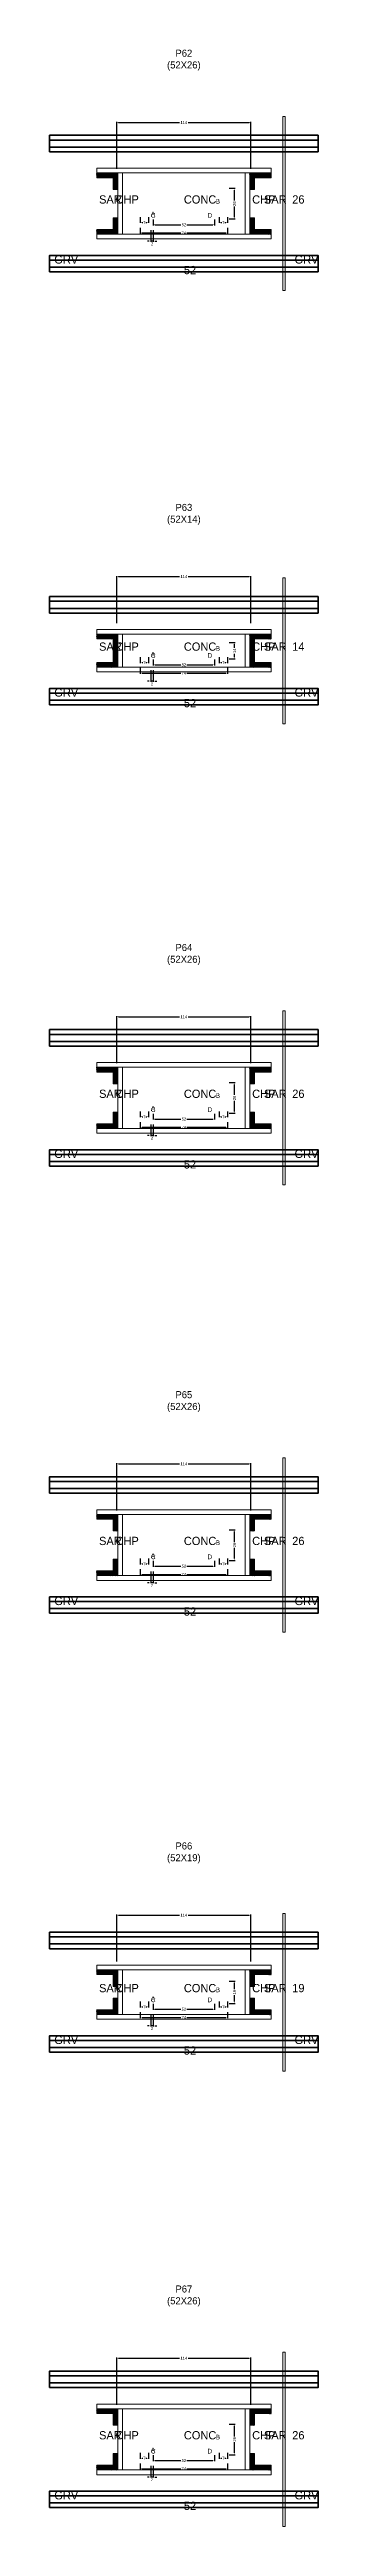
# Model space of a CAD drawing. Header units: centimetres. Extents: x -10500 to 4105, y -36866 to 295.
# Drawn here: x -114 to 114, y -25014 to -22909 of the extents above; entities that cross this region are included whole.
import ezdxf

# ---------------------------------------------------------------- set-up
doc = ezdxf.new("R2010")
doc.units = ezdxf.units.CM
for name, color, linetype in [('COTA', 241, 'Continuous'), ('GRAVATA', 224, 'Continuous'), ('Hachura', 251, 'Continuous'), ('NOMENCLATURA', 7, 'Continuous'), ('SARRAFO', 251, 'Continuous'), ('Texto Seção', 7, 'Continuous')]:
    doc.layers.add(name, color=color, linetype=linetype)
doc.dimstyles.new('cotax2', dxfattribs={"dimtxt": 2.5, "dimasz": 1.5, "dimexe": 0.5, "dimexo": 0.5, "dimgap": 0.5, "dimtad": 1, "dimcen": 2.5, "dimazin": 3, "dimtfac": 1, "dimtmove": 0, "dimatfit": 3})

# ---------------------------------------------------------------- blocks, each defined once
blk = doc.blocks.new('_CLOSEDFILLED')
at = {"color": 0, "linetype": 'BYBLOCK'}
blk.add_solid([(-1, 0.2), (0, 0), (-1, -0.2)], dxfattribs=at)
blk = doc.blocks.new('*D1600')
for p, q in [((-37, -23060.5), (-37, -23065.5)), ((-35.5, -23065), (-2.5, -23065)), ((2.5, -23065), (35.5, -23065)), ((37, -23060.5), (37, -23065.5))]:
    blk.add_line(p, q)
at = {"layer": 'Defpoints'}
for p in [(-37, -23060), (-37, -23065), (37, -23060)]:
    blk.add_point(p, dxfattribs=at)
at = {"layer": 'COTA', "xscale": 1.5, "yscale": 1.5, "rotation": 180}
blk.add_blockref('_CLOSEDFILLED', (-37, -23065), dxfattribs=at)
at = {"layer": 'COTA', "xscale": 1.5, "yscale": 1.5}
blk.add_blockref('_CLOSEDFILLED', (37, -23065), dxfattribs=at)
at = {"layer": 'COTA', "insert": (0, -23065), "char_height": 2.5, "attachment_point": 5}
blk.add_mtext('74', dxfattribs=at)
blk = doc.blocks.new('*D1601')
for p, q in [((-26, -23053.5), (-26, -23058.5)), ((-24.5, -23058), (-2.5, -23058)), ((2.5, -23058), (24.5, -23058)), ((26, -23053.5), (26, -23058.5))]:
    blk.add_line(p, q)
at = {"layer": 'Defpoints'}
for p in [(-26, -23053), (-26, -23058), (26, -23053)]:
    blk.add_point(p, dxfattribs=at)
at = {"layer": 'COTA', "xscale": 1.5, "yscale": 1.5, "rotation": 180}
blk.add_blockref('_CLOSEDFILLED', (-26, -23058), dxfattribs=at)
at = {"layer": 'COTA', "xscale": 1.5, "yscale": 1.5}
blk.add_blockref('_CLOSEDFILLED', (26, -23058), dxfattribs=at)
at = {"layer": 'COTA', "insert": (0, -23058), "char_height": 2.5, "attachment_point": 5}
blk.add_mtext('52', dxfattribs=at)
blk = doc.blocks.new('*D1602')
for p, q in [((38.5, -23027), (43.5, -23027)), ((43, -23037.5), (43, -23028.5)), ((43, -23051.5), (43, -23042.5)), ((38.5, -23053), (43.5, -23053))]:
    blk.add_line(p, q)
at = {"layer": 'Defpoints'}
for p in [(38, -23027), (38, -23053), (43, -23053)]:
    blk.add_point(p, dxfattribs=at)
at = {"layer": 'COTA', "xscale": 1.5, "yscale": 1.5}
for p, rotation in [((43, -23027), 90), ((43, -23053), 270)]:
    blk.add_blockref('_CLOSEDFILLED', p, dxfattribs=dict(at, rotation=rotation))
at = {"layer": 'COTA', "insert": (43, -23040), "char_height": 2.5, "attachment_point": 5, "rotation": 90}
blk.add_mtext('26', dxfattribs=at)
blk = doc.blocks.new('*D1603')
for p, q in [((-37, -23051.5), (-37, -23056.5)), ((-35.5, -23056), (-34.75, -23056)), ((-32.25, -23056), (-31.5, -23056)), ((-30, -23051.5), (-30, -23056.5))]:
    blk.add_line(p, q)
at = {"layer": 'Defpoints'}
for p in [(-37, -23051), (-37, -23056), (-30, -23051)]:
    blk.add_point(p, dxfattribs=at)
at = {"layer": 'COTA', "xscale": 1.5, "yscale": 1.5, "rotation": 180}
blk.add_blockref('_CLOSEDFILLED', (-37, -23056), dxfattribs=at)
at = {"layer": 'COTA', "xscale": 1.5, "yscale": 1.5}
blk.add_blockref('_CLOSEDFILLED', (-30, -23056), dxfattribs=at)
at = {"layer": 'COTA', "insert": (-33.5, -23056), "char_height": 2.5, "attachment_point": 5}
blk.add_mtext('7', dxfattribs=at)
blk = doc.blocks.new('*D1604')
for p, q in [((30, -23051.5), (30, -23056.5)), ((31.5, -23056), (32.25, -23056)), ((34.75, -23056), (35.5, -23056)), ((37, -23051.5), (37, -23056.5))]:
    blk.add_line(p, q)
at = {"layer": 'Defpoints'}
for p in [(30, -23051), (30, -23056), (37, -23051)]:
    blk.add_point(p, dxfattribs=at)
at = {"layer": 'COTA', "xscale": 1.5, "yscale": 1.5, "rotation": 180}
blk.add_blockref('_CLOSEDFILLED', (30, -23056), dxfattribs=at)
at = {"layer": 'COTA', "xscale": 1.5, "yscale": 1.5}
blk.add_blockref('_CLOSEDFILLED', (37, -23056), dxfattribs=at)
at = {"layer": 'COTA', "insert": (33.5, -23056), "char_height": 2.5, "attachment_point": 5}
blk.add_mtext('7', dxfattribs=at)
blk = doc.blocks.new('*D1605')
for p, q in [((-57, -23010.5), (-57, -22970.5)), ((-55.5, -22971), (-3.75, -22971)), ((3.75, -22971), (55.5, -22971)), ((57, -23010.5), (57, -22970.5))]:
    blk.add_line(p, q)
at = {"layer": 'Defpoints'}
for p in [(-57, -22971), (-57, -23011), (57, -23011)]:
    blk.add_point(p, dxfattribs=at)
at = {"layer": 'COTA', "xscale": 1.5, "yscale": 1.5, "rotation": 180}
blk.add_blockref('_CLOSEDFILLED', (-57, -22971), dxfattribs=at)
at = {"layer": 'COTA', "xscale": 1.5, "yscale": 1.5}
blk.add_blockref('_CLOSEDFILLED', (57, -22971), dxfattribs=at)
at = {"layer": 'COTA', "insert": (0, -22971), "char_height": 2.5, "attachment_point": 5}
blk.add_mtext('114', dxfattribs=at)
blk = doc.blocks.new('*D1626')
for p, q in [((-37, -23434.5), (-37, -23439.5)), ((-35.5, -23439), (-2.5, -23439)), ((2.5, -23439), (35.5, -23439)), ((37, -23434.5), (37, -23439.5))]:
    blk.add_line(p, q)
at = {"layer": 'Defpoints'}
for p in [(-37, -23434), (-37, -23439), (37, -23434)]:
    blk.add_point(p, dxfattribs=at)
at = {"layer": 'COTA', "xscale": 1.5, "yscale": 1.5, "rotation": 180}
blk.add_blockref('_CLOSEDFILLED', (-37, -23439), dxfattribs=at)
at = {"layer": 'COTA', "xscale": 1.5, "yscale": 1.5}
blk.add_blockref('_CLOSEDFILLED', (37, -23439), dxfattribs=at)
at = {"layer": 'COTA', "insert": (0, -23439), "char_height": 2.5, "attachment_point": 5}
blk.add_mtext('74', dxfattribs=at)
blk = doc.blocks.new('*D1627')
for p, q in [((-26, -23427.5), (-26, -23432.5)), ((26, -23427.5), (26, -23432.5)), ((-24.5, -23432), (-2.5, -23432)), ((2.5, -23432), (24.5, -23432))]:
    blk.add_line(p, q)
at = {"layer": 'Defpoints'}
for p in [(-26, -23427), (26, -23427), (-26, -23432)]:
    blk.add_point(p, dxfattribs=at)
at = {"layer": 'COTA', "xscale": 1.5, "yscale": 1.5, "rotation": 180}
blk.add_blockref('_CLOSEDFILLED', (-26, -23432), dxfattribs=at)
at = {"layer": 'COTA', "xscale": 1.5, "yscale": 1.5}
blk.add_blockref('_CLOSEDFILLED', (26, -23432), dxfattribs=at)
at = {"layer": 'COTA', "insert": (0, -23432), "char_height": 2.5, "attachment_point": 5}
blk.add_mtext('52', dxfattribs=at)
blk = doc.blocks.new('*D1628')
for p, q in [((38.5, -23413), (43.5, -23413)), ((38.5, -23427), (43.5, -23427)), ((43, -23417.5), (43, -23414.5)), ((43, -23425.5), (43, -23422.5))]:
    blk.add_line(p, q)
at = {"layer": 'Defpoints'}
for p in [(38, -23413), (38, -23427), (43, -23427)]:
    blk.add_point(p, dxfattribs=at)
at = {"layer": 'COTA', "xscale": 1.5, "yscale": 1.5}
for p, rotation in [((43, -23413), 90), ((43, -23427), 270)]:
    blk.add_blockref('_CLOSEDFILLED', p, dxfattribs=dict(at, rotation=rotation))
at = {"layer": 'COTA', "insert": (43, -23420), "char_height": 2.5, "attachment_point": 5, "rotation": 90}
blk.add_mtext('14', dxfattribs=at)
blk = doc.blocks.new('*D1629')
for p, q in [((-37, -23425.5), (-37, -23430.5)), ((-30, -23425.5), (-30, -23430.5)), ((-35.5, -23430), (-34.75, -23430)), ((-32.25, -23430), (-31.5, -23430))]:
    blk.add_line(p, q)
at = {"layer": 'Defpoints'}
for p in [(-37, -23425), (-30, -23425), (-37, -23430)]:
    blk.add_point(p, dxfattribs=at)
at = {"layer": 'COTA', "xscale": 1.5, "yscale": 1.5, "rotation": 180}
blk.add_blockref('_CLOSEDFILLED', (-37, -23430), dxfattribs=at)
at = {"layer": 'COTA', "xscale": 1.5, "yscale": 1.5}
blk.add_blockref('_CLOSEDFILLED', (-30, -23430), dxfattribs=at)
at = {"layer": 'COTA', "insert": (-33.5, -23430), "char_height": 2.5, "attachment_point": 5}
blk.add_mtext('7', dxfattribs=at)
blk = doc.blocks.new('*D1630')
for p, q in [((30, -23425.5), (30, -23430.5)), ((37, -23425.5), (37, -23430.5)), ((31.5, -23430), (32.25, -23430)), ((34.75, -23430), (35.5, -23430))]:
    blk.add_line(p, q)
at = {"layer": 'Defpoints'}
for p in [(30, -23425), (37, -23425), (30, -23430)]:
    blk.add_point(p, dxfattribs=at)
at = {"layer": 'COTA', "xscale": 1.5, "yscale": 1.5, "rotation": 180}
blk.add_blockref('_CLOSEDFILLED', (30, -23430), dxfattribs=at)
at = {"layer": 'COTA', "xscale": 1.5, "yscale": 1.5}
blk.add_blockref('_CLOSEDFILLED', (37, -23430), dxfattribs=at)
at = {"layer": 'COTA', "insert": (33.5, -23430), "char_height": 2.5, "attachment_point": 5}
blk.add_mtext('7', dxfattribs=at)
blk = doc.blocks.new('*D1631')
for p, q in [((-57, -23396.5), (-57, -23356.5)), ((-55.5, -23357), (-3.75, -23357)), ((3.75, -23357), (55.5, -23357)), ((57, -23396.5), (57, -23356.5))]:
    blk.add_line(p, q)
at = {"layer": 'Defpoints'}
for p in [(-57, -23357), (-57, -23397), (57, -23397)]:
    blk.add_point(p, dxfattribs=at)
at = {"layer": 'COTA', "xscale": 1.5, "yscale": 1.5, "rotation": 180}
blk.add_blockref('_CLOSEDFILLED', (-57, -23357), dxfattribs=at)
at = {"layer": 'COTA', "xscale": 1.5, "yscale": 1.5}
blk.add_blockref('_CLOSEDFILLED', (57, -23357), dxfattribs=at)
at = {"layer": 'COTA', "insert": (0, -23357), "char_height": 2.5, "attachment_point": 5}
blk.add_mtext('114', dxfattribs=at)
blk = doc.blocks.new('*D1652')
for p, q in [((-37, -23820.5), (-37, -23825.5)), ((-35.5, -23825), (-2.5, -23825)), ((2.5, -23825), (35.5, -23825)), ((37, -23820.5), (37, -23825.5))]:
    blk.add_line(p, q)
at = {"layer": 'Defpoints'}
for p in [(-37, -23820), (-37, -23825), (37, -23820)]:
    blk.add_point(p, dxfattribs=at)
at = {"layer": 'COTA', "xscale": 1.5, "yscale": 1.5, "rotation": 180}
blk.add_blockref('_CLOSEDFILLED', (-37, -23825), dxfattribs=at)
at = {"layer": 'COTA', "xscale": 1.5, "yscale": 1.5}
blk.add_blockref('_CLOSEDFILLED', (37, -23825), dxfattribs=at)
at = {"layer": 'COTA', "insert": (0, -23825), "char_height": 2.5, "attachment_point": 5}
blk.add_mtext('74', dxfattribs=at)
blk = doc.blocks.new('*D1653')
for p, q in [((-26, -23813.5), (-26, -23818.5)), ((-24.5, -23818), (-2.5, -23818)), ((2.5, -23818), (24.5, -23818)), ((26, -23813.5), (26, -23818.5))]:
    blk.add_line(p, q)
at = {"layer": 'Defpoints'}
for p in [(-26, -23813), (-26, -23818), (26, -23813)]:
    blk.add_point(p, dxfattribs=at)
at = {"layer": 'COTA', "xscale": 1.5, "yscale": 1.5, "rotation": 180}
blk.add_blockref('_CLOSEDFILLED', (-26, -23818), dxfattribs=at)
at = {"layer": 'COTA', "xscale": 1.5, "yscale": 1.5}
blk.add_blockref('_CLOSEDFILLED', (26, -23818), dxfattribs=at)
at = {"layer": 'COTA', "insert": (0, -23818), "char_height": 2.5, "attachment_point": 5}
blk.add_mtext('52', dxfattribs=at)
blk = doc.blocks.new('*D1654')
for p, q in [((38.5, -23787), (43.5, -23787)), ((43, -23797.5), (43, -23788.5)), ((43, -23811.5), (43, -23802.5)), ((38.5, -23813), (43.5, -23813))]:
    blk.add_line(p, q)
at = {"layer": 'Defpoints'}
for p in [(38, -23787), (38, -23813), (43, -23813)]:
    blk.add_point(p, dxfattribs=at)
at = {"layer": 'COTA', "xscale": 1.5, "yscale": 1.5}
for p, rotation in [((43, -23787), 90), ((43, -23813), 270)]:
    blk.add_blockref('_CLOSEDFILLED', p, dxfattribs=dict(at, rotation=rotation))
at = {"layer": 'COTA', "insert": (43, -23800), "char_height": 2.5, "attachment_point": 5, "rotation": 90}
blk.add_mtext('26', dxfattribs=at)
blk = doc.blocks.new('*D1655')
for p, q in [((-37, -23811.5), (-37, -23816.5)), ((-35.5, -23816), (-34.75, -23816)), ((-32.25, -23816), (-31.5, -23816)), ((-30, -23811.5), (-30, -23816.5))]:
    blk.add_line(p, q)
at = {"layer": 'Defpoints'}
for p in [(-37, -23811), (-37, -23816), (-30, -23811)]:
    blk.add_point(p, dxfattribs=at)
at = {"layer": 'COTA', "xscale": 1.5, "yscale": 1.5, "rotation": 180}
blk.add_blockref('_CLOSEDFILLED', (-37, -23816), dxfattribs=at)
at = {"layer": 'COTA', "xscale": 1.5, "yscale": 1.5}
blk.add_blockref('_CLOSEDFILLED', (-30, -23816), dxfattribs=at)
at = {"layer": 'COTA', "insert": (-33.5, -23816), "char_height": 2.5, "attachment_point": 5}
blk.add_mtext('7', dxfattribs=at)
blk = doc.blocks.new('*D1656')
for p, q in [((30, -23811.5), (30, -23816.5)), ((31.5, -23816), (32.25, -23816)), ((34.75, -23816), (35.5, -23816)), ((37, -23811.5), (37, -23816.5))]:
    blk.add_line(p, q)
at = {"layer": 'Defpoints'}
for p in [(30, -23811), (30, -23816), (37, -23811)]:
    blk.add_point(p, dxfattribs=at)
at = {"layer": 'COTA', "xscale": 1.5, "yscale": 1.5, "rotation": 180}
blk.add_blockref('_CLOSEDFILLED', (30, -23816), dxfattribs=at)
at = {"layer": 'COTA', "xscale": 1.5, "yscale": 1.5}
blk.add_blockref('_CLOSEDFILLED', (37, -23816), dxfattribs=at)
at = {"layer": 'COTA', "insert": (33.5, -23816), "char_height": 2.5, "attachment_point": 5}
blk.add_mtext('7', dxfattribs=at)
blk = doc.blocks.new('*D1657')
for p, q in [((-57, -23770.5), (-57, -23730.5)), ((-55.5, -23731), (-3.75, -23731)), ((3.75, -23731), (55.5, -23731)), ((57, -23770.5), (57, -23730.5))]:
    blk.add_line(p, q)
at = {"layer": 'Defpoints'}
for p in [(-57, -23731), (-57, -23771), (57, -23771)]:
    blk.add_point(p, dxfattribs=at)
at = {"layer": 'COTA', "xscale": 1.5, "yscale": 1.5, "rotation": 180}
blk.add_blockref('_CLOSEDFILLED', (-57, -23731), dxfattribs=at)
at = {"layer": 'COTA', "xscale": 1.5, "yscale": 1.5}
blk.add_blockref('_CLOSEDFILLED', (57, -23731), dxfattribs=at)
at = {"layer": 'COTA', "insert": (0, -23731), "char_height": 2.5, "attachment_point": 5}
blk.add_mtext('114', dxfattribs=at)
blk = doc.blocks.new('*D1678')
for p, q in [((-37, -24200.5), (-37, -24205.5)), ((-35.5, -24205), (-2.5, -24205)), ((2.5, -24205), (35.5, -24205)), ((37, -24200.5), (37, -24205.5))]:
    blk.add_line(p, q)
at = {"layer": 'Defpoints'}
for p in [(-37, -24200), (-37, -24205), (37, -24200)]:
    blk.add_point(p, dxfattribs=at)
at = {"layer": 'COTA', "xscale": 1.5, "yscale": 1.5, "rotation": 180}
blk.add_blockref('_CLOSEDFILLED', (-37, -24205), dxfattribs=at)
at = {"layer": 'COTA', "xscale": 1.5, "yscale": 1.5}
blk.add_blockref('_CLOSEDFILLED', (37, -24205), dxfattribs=at)
at = {"layer": 'COTA', "insert": (0, -24205), "char_height": 2.5, "attachment_point": 5}
blk.add_mtext('74', dxfattribs=at)
blk = doc.blocks.new('*D1679')
for p, q in [((-26, -24193.5), (-26, -24198.5)), ((-24.5, -24198), (-2.5, -24198)), ((2.5, -24198), (24.5, -24198)), ((26, -24193.5), (26, -24198.5))]:
    blk.add_line(p, q)
at = {"layer": 'Defpoints'}
for p in [(-26, -24193), (-26, -24198), (26, -24193)]:
    blk.add_point(p, dxfattribs=at)
at = {"layer": 'COTA', "xscale": 1.5, "yscale": 1.5, "rotation": 180}
blk.add_blockref('_CLOSEDFILLED', (-26, -24198), dxfattribs=at)
at = {"layer": 'COTA', "xscale": 1.5, "yscale": 1.5}
blk.add_blockref('_CLOSEDFILLED', (26, -24198), dxfattribs=at)
at = {"layer": 'COTA', "insert": (0, -24198), "char_height": 2.5, "attachment_point": 5}
blk.add_mtext('52', dxfattribs=at)
blk = doc.blocks.new('*D1680')
for p, q in [((38.5, -24167), (43.5, -24167)), ((43, -24177.5), (43, -24168.5)), ((43, -24191.5), (43, -24182.5)), ((38.5, -24193), (43.5, -24193))]:
    blk.add_line(p, q)
at = {"layer": 'Defpoints'}
for p in [(38, -24167), (38, -24193), (43, -24193)]:
    blk.add_point(p, dxfattribs=at)
at = {"layer": 'COTA', "xscale": 1.5, "yscale": 1.5}
for p, rotation in [((43, -24167), 90), ((43, -24193), 270)]:
    blk.add_blockref('_CLOSEDFILLED', p, dxfattribs=dict(at, rotation=rotation))
at = {"layer": 'COTA', "insert": (43, -24180), "char_height": 2.5, "attachment_point": 5, "rotation": 90}
blk.add_mtext('26', dxfattribs=at)
blk = doc.blocks.new('*D1681')
for p, q in [((-37, -24191.5), (-37, -24196.5)), ((-35.5, -24196), (-34.75, -24196)), ((-32.25, -24196), (-31.5, -24196)), ((-30, -24191.5), (-30, -24196.5))]:
    blk.add_line(p, q)
at = {"layer": 'Defpoints'}
for p in [(-37, -24191), (-37, -24196), (-30, -24191)]:
    blk.add_point(p, dxfattribs=at)
at = {"layer": 'COTA', "xscale": 1.5, "yscale": 1.5, "rotation": 180}
blk.add_blockref('_CLOSEDFILLED', (-37, -24196), dxfattribs=at)
at = {"layer": 'COTA', "xscale": 1.5, "yscale": 1.5}
blk.add_blockref('_CLOSEDFILLED', (-30, -24196), dxfattribs=at)
at = {"layer": 'COTA', "insert": (-33.5, -24196), "char_height": 2.5, "attachment_point": 5}
blk.add_mtext('7', dxfattribs=at)
blk = doc.blocks.new('*D1682')
for p, q in [((30, -24191.5), (30, -24196.5)), ((31.5, -24196), (32.25, -24196)), ((34.75, -24196), (35.5, -24196)), ((37, -24191.5), (37, -24196.5))]:
    blk.add_line(p, q)
at = {"layer": 'Defpoints'}
for p in [(30, -24191), (30, -24196), (37, -24191)]:
    blk.add_point(p, dxfattribs=at)
at = {"layer": 'COTA', "xscale": 1.5, "yscale": 1.5, "rotation": 180}
blk.add_blockref('_CLOSEDFILLED', (30, -24196), dxfattribs=at)
at = {"layer": 'COTA', "xscale": 1.5, "yscale": 1.5}
blk.add_blockref('_CLOSEDFILLED', (37, -24196), dxfattribs=at)
at = {"layer": 'COTA', "insert": (33.5, -24196), "char_height": 2.5, "attachment_point": 5}
blk.add_mtext('7', dxfattribs=at)
blk = doc.blocks.new('*D1683')
for p, q in [((-57, -24150.5), (-57, -24110.5)), ((-55.5, -24111), (-3.75, -24111)), ((3.75, -24111), (55.5, -24111)), ((57, -24150.5), (57, -24110.5))]:
    blk.add_line(p, q)
at = {"layer": 'Defpoints'}
for p in [(-57, -24111), (-57, -24151), (57, -24151)]:
    blk.add_point(p, dxfattribs=at)
at = {"layer": 'COTA', "xscale": 1.5, "yscale": 1.5, "rotation": 180}
blk.add_blockref('_CLOSEDFILLED', (-57, -24111), dxfattribs=at)
at = {"layer": 'COTA', "xscale": 1.5, "yscale": 1.5}
blk.add_blockref('_CLOSEDFILLED', (57, -24111), dxfattribs=at)
at = {"layer": 'COTA', "insert": (0, -24111), "char_height": 2.5, "attachment_point": 5}
blk.add_mtext('114', dxfattribs=at)
blk = doc.blocks.new('*D1704')
for p, q in [((-37, -24577), (-37, -24582)), ((-35.5, -24581.5), (-2.5, -24581.5)), ((2.5, -24581.5), (35.5, -24581.5)), ((37, -24577), (37, -24582))]:
    blk.add_line(p, q)
at = {"layer": 'Defpoints'}
for p in [(-37, -24576.5), (-37, -24581.5), (37, -24576.5)]:
    blk.add_point(p, dxfattribs=at)
at = {"layer": 'COTA', "xscale": 1.5, "yscale": 1.5, "rotation": 180}
blk.add_blockref('_CLOSEDFILLED', (-37, -24581.5), dxfattribs=at)
at = {"layer": 'COTA', "xscale": 1.5, "yscale": 1.5}
blk.add_blockref('_CLOSEDFILLED', (37, -24581.5), dxfattribs=at)
at = {"layer": 'COTA', "insert": (0, -24581.5), "char_height": 2.5, "attachment_point": 5}
blk.add_mtext('74', dxfattribs=at)
blk = doc.blocks.new('*D1705')
for p, q in [((-26, -24570), (-26, -24575)), ((-24.5, -24574.5), (-2.5, -24574.5)), ((2.5, -24574.5), (24.5, -24574.5)), ((26, -24570), (26, -24575))]:
    blk.add_line(p, q)
at = {"layer": 'Defpoints'}
for p in [(-26, -24569.5), (-26, -24574.5), (26, -24569.5)]:
    blk.add_point(p, dxfattribs=at)
at = {"layer": 'COTA', "xscale": 1.5, "yscale": 1.5, "rotation": 180}
blk.add_blockref('_CLOSEDFILLED', (-26, -24574.5), dxfattribs=at)
at = {"layer": 'COTA', "xscale": 1.5, "yscale": 1.5}
blk.add_blockref('_CLOSEDFILLED', (26, -24574.5), dxfattribs=at)
at = {"layer": 'COTA', "insert": (0, -24574.5), "char_height": 2.5, "attachment_point": 5}
blk.add_mtext('52', dxfattribs=at)
blk = doc.blocks.new('*D1706')
for p, q in [((38.5, -24550.5), (43.5, -24550.5)), ((43, -24557.5), (43, -24552)), ((43, -24568), (43, -24562.5)), ((38.5, -24569.5), (43.5, -24569.5))]:
    blk.add_line(p, q)
at = {"layer": 'Defpoints'}
for p in [(38, -24550.5), (38, -24569.5), (43, -24569.5)]:
    blk.add_point(p, dxfattribs=at)
at = {"layer": 'COTA', "xscale": 1.5, "yscale": 1.5}
for p, rotation in [((43, -24550.5), 90), ((43, -24569.5), 270)]:
    blk.add_blockref('_CLOSEDFILLED', p, dxfattribs=dict(at, rotation=rotation))
at = {"layer": 'COTA', "insert": (43, -24560), "char_height": 2.5, "attachment_point": 5, "rotation": 90}
blk.add_mtext('19', dxfattribs=at)
blk = doc.blocks.new('*D1707')
for p, q in [((-37, -24568), (-37, -24573)), ((-35.5, -24572.5), (-34.75, -24572.5)), ((-32.25, -24572.5), (-31.5, -24572.5)), ((-30, -24568), (-30, -24573))]:
    blk.add_line(p, q)
at = {"layer": 'Defpoints'}
for p in [(-37, -24567.5), (-37, -24572.5), (-30, -24567.5)]:
    blk.add_point(p, dxfattribs=at)
at = {"layer": 'COTA', "xscale": 1.5, "yscale": 1.5, "rotation": 180}
blk.add_blockref('_CLOSEDFILLED', (-37, -24572.5), dxfattribs=at)
at = {"layer": 'COTA', "xscale": 1.5, "yscale": 1.5}
blk.add_blockref('_CLOSEDFILLED', (-30, -24572.5), dxfattribs=at)
at = {"layer": 'COTA', "insert": (-33.5, -24572.5), "char_height": 2.5, "attachment_point": 5}
blk.add_mtext('7', dxfattribs=at)
blk = doc.blocks.new('*D1708')
for p, q in [((30, -24568), (30, -24573)), ((31.5, -24572.5), (32.25, -24572.5)), ((34.75, -24572.5), (35.5, -24572.5)), ((37, -24568), (37, -24573))]:
    blk.add_line(p, q)
at = {"layer": 'Defpoints'}
for p in [(30, -24567.5), (30, -24572.5), (37, -24567.5)]:
    blk.add_point(p, dxfattribs=at)
at = {"layer": 'COTA', "xscale": 1.5, "yscale": 1.5, "rotation": 180}
blk.add_blockref('_CLOSEDFILLED', (30, -24572.5), dxfattribs=at)
at = {"layer": 'COTA', "xscale": 1.5, "yscale": 1.5}
blk.add_blockref('_CLOSEDFILLED', (37, -24572.5), dxfattribs=at)
at = {"layer": 'COTA', "insert": (33.5, -24572.5), "char_height": 2.5, "attachment_point": 5}
blk.add_mtext('7', dxfattribs=at)
blk = doc.blocks.new('*D1709')
for p, q in [((-57, -24534), (-57, -24494)), ((-55.5, -24494.5), (-3.75, -24494.5)), ((3.75, -24494.5), (55.5, -24494.5)), ((57, -24534), (57, -24494))]:
    blk.add_line(p, q)
at = {"layer": 'Defpoints'}
for p in [(-57, -24494.5), (-57, -24534.5), (57, -24534.5)]:
    blk.add_point(p, dxfattribs=at)
at = {"layer": 'COTA', "xscale": 1.5, "yscale": 1.5, "rotation": 180}
blk.add_blockref('_CLOSEDFILLED', (-57, -24494.5), dxfattribs=at)
at = {"layer": 'COTA', "xscale": 1.5, "yscale": 1.5}
blk.add_blockref('_CLOSEDFILLED', (57, -24494.5), dxfattribs=at)
at = {"layer": 'COTA', "insert": (0, -24494.5), "char_height": 2.5, "attachment_point": 5}
blk.add_mtext('114', dxfattribs=at)
blk = doc.blocks.new('*D1730')
for p, q in [((-37, -24960.5), (-37, -24965.5)), ((37, -24960.5), (37, -24965.5)), ((-35.5, -24965), (-2.5, -24965)), ((2.5, -24965), (35.5, -24965))]:
    blk.add_line(p, q)
at = {"layer": 'Defpoints'}
for p in [(-37, -24960), (37, -24960), (-37, -24965)]:
    blk.add_point(p, dxfattribs=at)
at = {"layer": 'COTA', "xscale": 1.5, "yscale": 1.5, "rotation": 180}
blk.add_blockref('_CLOSEDFILLED', (-37, -24965), dxfattribs=at)
at = {"layer": 'COTA', "xscale": 1.5, "yscale": 1.5}
blk.add_blockref('_CLOSEDFILLED', (37, -24965), dxfattribs=at)
at = {"layer": 'COTA', "insert": (0, -24965), "char_height": 2.5, "attachment_point": 5}
blk.add_mtext('74', dxfattribs=at)
blk = doc.blocks.new('*D1731')
for p, q in [((-26, -24953.5), (-26, -24958.5)), ((-24.5, -24958), (-2.5, -24958)), ((2.5, -24958), (24.5, -24958)), ((26, -24953.5), (26, -24958.5))]:
    blk.add_line(p, q)
at = {"layer": 'Defpoints'}
for p in [(-26, -24953), (-26, -24958), (26, -24953)]:
    blk.add_point(p, dxfattribs=at)
at = {"layer": 'COTA', "xscale": 1.5, "yscale": 1.5, "rotation": 180}
blk.add_blockref('_CLOSEDFILLED', (-26, -24958), dxfattribs=at)
at = {"layer": 'COTA', "xscale": 1.5, "yscale": 1.5}
blk.add_blockref('_CLOSEDFILLED', (26, -24958), dxfattribs=at)
at = {"layer": 'COTA', "insert": (0, -24958), "char_height": 2.5, "attachment_point": 5}
blk.add_mtext('52', dxfattribs=at)
blk = doc.blocks.new('*D1732')
for p, q in [((38.5, -24927), (43.5, -24927)), ((43, -24937.5), (43, -24928.5)), ((43, -24951.5), (43, -24942.5)), ((38.5, -24953), (43.5, -24953))]:
    blk.add_line(p, q)
at = {"layer": 'Defpoints'}
for p in [(38, -24927), (38, -24953), (43, -24953)]:
    blk.add_point(p, dxfattribs=at)
at = {"layer": 'COTA', "xscale": 1.5, "yscale": 1.5}
for p, rotation in [((43, -24927), 90), ((43, -24953), 270)]:
    blk.add_blockref('_CLOSEDFILLED', p, dxfattribs=dict(at, rotation=rotation))
at = {"layer": 'COTA', "insert": (43, -24940), "char_height": 2.5, "attachment_point": 5, "rotation": 90}
blk.add_mtext('26', dxfattribs=at)
blk = doc.blocks.new('*D1733')
for p, q in [((-37, -24951.5), (-37, -24956.5)), ((-35.5, -24956), (-34.75, -24956)), ((-32.25, -24956), (-31.5, -24956)), ((-30, -24951.5), (-30, -24956.5))]:
    blk.add_line(p, q)
at = {"layer": 'Defpoints'}
for p in [(-37, -24951), (-37, -24956), (-30, -24951)]:
    blk.add_point(p, dxfattribs=at)
at = {"layer": 'COTA', "xscale": 1.5, "yscale": 1.5, "rotation": 180}
blk.add_blockref('_CLOSEDFILLED', (-37, -24956), dxfattribs=at)
at = {"layer": 'COTA', "xscale": 1.5, "yscale": 1.5}
blk.add_blockref('_CLOSEDFILLED', (-30, -24956), dxfattribs=at)
at = {"layer": 'COTA', "insert": (-33.5, -24956), "char_height": 2.5, "attachment_point": 5}
blk.add_mtext('7', dxfattribs=at)
blk = doc.blocks.new('*D1734')
for p, q in [((30, -24951.5), (30, -24956.5)), ((31.5, -24956), (32.25, -24956)), ((34.75, -24956), (35.5, -24956)), ((37, -24951.5), (37, -24956.5))]:
    blk.add_line(p, q)
at = {"layer": 'Defpoints'}
for p in [(30, -24951), (30, -24956), (37, -24951)]:
    blk.add_point(p, dxfattribs=at)
at = {"layer": 'COTA', "xscale": 1.5, "yscale": 1.5, "rotation": 180}
blk.add_blockref('_CLOSEDFILLED', (30, -24956), dxfattribs=at)
at = {"layer": 'COTA', "xscale": 1.5, "yscale": 1.5}
blk.add_blockref('_CLOSEDFILLED', (37, -24956), dxfattribs=at)
at = {"layer": 'COTA', "insert": (33.5, -24956), "char_height": 2.5, "attachment_point": 5}
blk.add_mtext('7', dxfattribs=at)
blk = doc.blocks.new('*D1735')
for p, q in [((-57, -24910.5), (-57, -24870.5)), ((-55.5, -24871), (-3.75, -24871)), ((3.75, -24871), (55.5, -24871)), ((57, -24910.5), (57, -24870.5))]:
    blk.add_line(p, q)
at = {"layer": 'Defpoints'}
for p in [(-57, -24871), (-57, -24911), (57, -24911)]:
    blk.add_point(p, dxfattribs=at)
at = {"layer": 'COTA', "xscale": 1.5, "yscale": 1.5, "rotation": 180}
blk.add_blockref('_CLOSEDFILLED', (-57, -24871), dxfattribs=at)
at = {"layer": 'COTA', "xscale": 1.5, "yscale": 1.5}
blk.add_blockref('_CLOSEDFILLED', (57, -24871), dxfattribs=at)
at = {"layer": 'COTA', "insert": (0, -24871), "char_height": 2.5, "attachment_point": 5}
blk.add_mtext('114', dxfattribs=at)

msp = doc.modelspace()

# ---------------------------------------------------------------- hatches: boundary and pattern name
at = {"layer": 'SARRAFO'}
h = msp.add_hatch(dxfattribs=at)
h.set_pattern_fill('SOLID', scale=2)
h.paths.add_polyline_path([(-74, -23018), (-60, -23018), (-60, -23014), (-74, -23014)])
h = msp.add_hatch(dxfattribs=at)
h.set_pattern_fill('SOLID', scale=2)
h.paths.add_polyline_path([(-60, -23028), (-56, -23028), (-56, -23014), (-60, -23014)])
h = msp.add_hatch(dxfattribs=at)
h.set_pattern_fill('SOLID', scale=2)
h.paths.add_polyline_path([(56, -23028), (60, -23028), (60, -23014), (56, -23014)])
h = msp.add_hatch(dxfattribs=at)
h.set_pattern_fill('SOLID', scale=2)
h.paths.add_polyline_path([(60, -23018), (74, -23018), (74, -23014), (60, -23014)])
h = msp.add_hatch(dxfattribs=at)
h.set_pattern_fill('SOLID', scale=2)
h.paths.add_polyline_path([(-74, -23066), (-60, -23066), (-60, -23062), (-74, -23062)])
h = msp.add_hatch(dxfattribs=at)
h.set_pattern_fill('SOLID', scale=2)
h.paths.add_polyline_path([(-60, -23066), (-56, -23066), (-56, -23052), (-60, -23052)])
h = msp.add_hatch(dxfattribs=at)
h.set_pattern_fill('SOLID', scale=2)
h.paths.add_polyline_path([(56, -23066), (60, -23066), (60, -23052), (56, -23052)])
h = msp.add_hatch(dxfattribs=at)
h.set_pattern_fill('SOLID', scale=2)
h.paths.add_polyline_path([(60, -23066), (74, -23066), (74, -23062), (60, -23062)])
h = msp.add_hatch(dxfattribs=at)
h.set_pattern_fill('SOLID', scale=2)
h.paths.add_polyline_path([(-74, -23410), (-60, -23410), (-60, -23406), (-74, -23406)])
h = msp.add_hatch(dxfattribs=at)
h.set_pattern_fill('SOLID', scale=2)
h.paths.add_polyline_path([(-60, -23420), (-56, -23420), (-56, -23406), (-60, -23406)])
h = msp.add_hatch(dxfattribs=at)
h.set_pattern_fill('SOLID', scale=2)
h.paths.add_polyline_path([(56, -23420), (60, -23420), (60, -23406), (56, -23406)])
h = msp.add_hatch(dxfattribs=at)
h.set_pattern_fill('SOLID', scale=2)
h.paths.add_polyline_path([(60, -23410), (74, -23410), (74, -23406), (60, -23406)])
h = msp.add_hatch(dxfattribs=at)
h.set_pattern_fill('SOLID', scale=2)
h.paths.add_polyline_path([(-60, -23434), (-56, -23434), (-56, -23420), (-60, -23420)])
h = msp.add_hatch(dxfattribs=at)
h.set_pattern_fill('SOLID', scale=2)
h.paths.add_polyline_path([(56, -23434), (60, -23434), (60, -23420), (56, -23420)])
h = msp.add_hatch(dxfattribs=at)
h.set_pattern_fill('SOLID', scale=2)
h.paths.add_polyline_path([(-74, -23434), (-60, -23434), (-60, -23430), (-74, -23430)])
h = msp.add_hatch(dxfattribs=at)
h.set_pattern_fill('SOLID', scale=2)
h.paths.add_polyline_path([(60, -23434), (74, -23434), (74, -23430), (60, -23430)])
h = msp.add_hatch(dxfattribs=at)
h.set_pattern_fill('SOLID', scale=2)
h.paths.add_polyline_path([(-74, -23778), (-60, -23778), (-60, -23774), (-74, -23774)])
h = msp.add_hatch(dxfattribs=at)
h.set_pattern_fill('SOLID', scale=2)
h.paths.add_polyline_path([(-60, -23788), (-56, -23788), (-56, -23774), (-60, -23774)])
h = msp.add_hatch(dxfattribs=at)
h.set_pattern_fill('SOLID', scale=2)
h.paths.add_polyline_path([(56, -23788), (60, -23788), (60, -23774), (56, -23774)])
h = msp.add_hatch(dxfattribs=at)
h.set_pattern_fill('SOLID', scale=2)
h.paths.add_polyline_path([(60, -23778), (74, -23778), (74, -23774), (60, -23774)])
h = msp.add_hatch(dxfattribs=at)
h.set_pattern_fill('SOLID', scale=2)
h.paths.add_polyline_path([(-74, -23826), (-60, -23826), (-60, -23822), (-74, -23822)])
h = msp.add_hatch(dxfattribs=at)
h.set_pattern_fill('SOLID', scale=2)
h.paths.add_polyline_path([(-60, -23826), (-56, -23826), (-56, -23812), (-60, -23812)])
h = msp.add_hatch(dxfattribs=at)
h.set_pattern_fill('SOLID', scale=2)
h.paths.add_polyline_path([(56, -23826), (60, -23826), (60, -23812), (56, -23812)])
h = msp.add_hatch(dxfattribs=at)
h.set_pattern_fill('SOLID', scale=2)
h.paths.add_polyline_path([(60, -23826), (74, -23826), (74, -23822), (60, -23822)])
h = msp.add_hatch(dxfattribs=at)
h.set_pattern_fill('SOLID', scale=2)
h.paths.add_polyline_path([(-74, -24158), (-60, -24158), (-60, -24154), (-74, -24154)])
h = msp.add_hatch(dxfattribs=at)
h.set_pattern_fill('SOLID', scale=2)
h.paths.add_polyline_path([(-60, -24168), (-56, -24168), (-56, -24154), (-60, -24154)])
h = msp.add_hatch(dxfattribs=at)
h.set_pattern_fill('SOLID', scale=2)
h.paths.add_polyline_path([(56, -24168), (60, -24168), (60, -24154), (56, -24154)])
h = msp.add_hatch(dxfattribs=at)
h.set_pattern_fill('SOLID', scale=2)
h.paths.add_polyline_path([(60, -24158), (74, -24158), (74, -24154), (60, -24154)])
h = msp.add_hatch(dxfattribs=at)
h.set_pattern_fill('SOLID', scale=2)
h.paths.add_polyline_path([(-74, -24206), (-60, -24206), (-60, -24202), (-74, -24202)])
h = msp.add_hatch(dxfattribs=at)
h.set_pattern_fill('SOLID', scale=2)
h.paths.add_polyline_path([(-60, -24206), (-56, -24206), (-56, -24192), (-60, -24192)])
h = msp.add_hatch(dxfattribs=at)
h.set_pattern_fill('SOLID', scale=2)
h.paths.add_polyline_path([(56, -24206), (60, -24206), (60, -24192), (56, -24192)])
h = msp.add_hatch(dxfattribs=at)
h.set_pattern_fill('SOLID', scale=2)
h.paths.add_polyline_path([(60, -24206), (74, -24206), (74, -24202), (60, -24202)])
h = msp.add_hatch(dxfattribs=at)
h.set_pattern_fill('SOLID', scale=2)
h.paths.add_polyline_path([(-74, -24545), (-60, -24545), (-60, -24541), (-74, -24541)])
h = msp.add_hatch(dxfattribs=at)
h.set_pattern_fill('SOLID', scale=2)
h.paths.add_polyline_path([(-60, -24555), (-56, -24555), (-56, -24541), (-60, -24541)])
h = msp.add_hatch(dxfattribs=at)
h.set_pattern_fill('SOLID', scale=2)
h.paths.add_polyline_path([(56, -24555), (60, -24555), (60, -24541), (56, -24541)])
h = msp.add_hatch(dxfattribs=at)
h.set_pattern_fill('SOLID', scale=2)
h.paths.add_polyline_path([(60, -24545), (74, -24545), (74, -24541), (60, -24541)])
h = msp.add_hatch(dxfattribs=at)
h.set_pattern_fill('SOLID', scale=2)
h.paths.add_polyline_path([(-74, -24579), (-60, -24579), (-60, -24575), (-74, -24575)])
h = msp.add_hatch(dxfattribs=at)
h.set_pattern_fill('SOLID', scale=2)
h.paths.add_polyline_path([(-60, -24579), (-56, -24579), (-56, -24565), (-60, -24565)])
h = msp.add_hatch(dxfattribs=at)
h.set_pattern_fill('SOLID', scale=2)
h.paths.add_polyline_path([(56, -24579), (60, -24579), (60, -24565), (56, -24565)])
h = msp.add_hatch(dxfattribs=at)
h.set_pattern_fill('SOLID', scale=2)
h.paths.add_polyline_path([(60, -24579), (74, -24579), (74, -24575), (60, -24575)])
h = msp.add_hatch(dxfattribs=at)
h.set_pattern_fill('SOLID', scale=2)
h.paths.add_polyline_path([(-74, -24918), (-60, -24918), (-60, -24914), (-74, -24914)])
h = msp.add_hatch(dxfattribs=at)
h.set_pattern_fill('SOLID', scale=2)
h.paths.add_polyline_path([(-60, -24928), (-56, -24928), (-56, -24914), (-60, -24914)])
h = msp.add_hatch(dxfattribs=at)
h.set_pattern_fill('SOLID', scale=2)
h.paths.add_polyline_path([(56, -24928), (60, -24928), (60, -24914), (56, -24914)])
h = msp.add_hatch(dxfattribs=at)
h.set_pattern_fill('SOLID', scale=2)
h.paths.add_polyline_path([(60, -24918), (74, -24918), (74, -24914), (60, -24914)])
h = msp.add_hatch(dxfattribs=at)
h.set_pattern_fill('SOLID', scale=2)
h.paths.add_polyline_path([(-74, -24966), (-60, -24966), (-60, -24962), (-74, -24962)])
h = msp.add_hatch(dxfattribs=at)
h.set_pattern_fill('SOLID', scale=2)
h.paths.add_polyline_path([(-60, -24966), (-56, -24966), (-56, -24952), (-60, -24952)])
h = msp.add_hatch(dxfattribs=at)
h.set_pattern_fill('SOLID', scale=2)
h.paths.add_polyline_path([(56, -24966), (60, -24966), (60, -24952), (56, -24952)])
h = msp.add_hatch(dxfattribs=at)
h.set_pattern_fill('SOLID', scale=2)
h.paths.add_polyline_path([(60, -24966), (74, -24966), (74, -24962), (60, -24962)])

# ---------------------------------------------------------------- linework, layer by layer
at = {"layer": 'GRAVATA', "lineweight": 50}
for points in [[(-114, -22996), (114, -22996), (114, -22982), (-114, -22982)], [(-114, -22992), (114, -22992), (114, -22986), (-114, -22986)], [(-114, -23098), (114, -23098), (114, -23084), (-114, -23084)], [(-114, -23094), (114, -23094), (114, -23088), (-114, -23088)], [(-114, -23388), (114, -23388), (114, -23374), (-114, -23374)], [(-114, -23384), (114, -23384), (114, -23378), (-114, -23378)], [(-114, -23466), (114, -23466), (114, -23452), (-114, -23452)], [(-114, -23462), (114, -23462), (114, -23456), (-114, -23456)], [(-114, -23756), (114, -23756), (114, -23742), (-114, -23742)], [(-114, -23752), (114, -23752), (114, -23746), (-114, -23746)], [(-114, -23858), (114, -23858), (114, -23844), (-114, -23844)], [(-114, -23854), (114, -23854), (114, -23848), (-114, -23848)], [(-114, -24136), (114, -24136), (114, -24122), (-114, -24122)], [(-114, -24132), (114, -24132), (114, -24126), (-114, -24126)], [(-114, -24238), (114, -24238), (114, -24224), (-114, -24224)], [(-114, -24234), (114, -24234), (114, -24228), (-114, -24228)], [(-114, -24523), (114, -24523), (114, -24509), (-114, -24509)], [(-114, -24519), (114, -24519), (114, -24513), (-114, -24513)], [(-114, -24611), (114, -24611), (114, -24597), (-114, -24597)], [(-114, -24607), (114, -24607), (114, -24601), (-114, -24601)], [(-114, -24896), (114, -24896), (114, -24882), (-114, -24882)], [(-114, -24892), (114, -24892), (114, -24886), (-114, -24886)], [(-114, -24998), (114, -24998), (114, -24984), (-114, -24984)], [(-114, -24994), (114, -24994), (114, -24988), (-114, -24988)]]:
    msp.add_lwpolyline(points, close=True, dxfattribs=at)
at = {"layer": 'Hachura', "lineweight": 13}
for points in [[(84, -23114), (86, -23114), (86, -22966), (84, -22966)], [(84, -23482), (86, -23482), (86, -23358), (84, -23358)], [(84, -23874), (86, -23874), (86, -23726), (84, -23726)], [(84, -24254), (86, -24254), (86, -24106), (84, -24106)], [(84, -24627), (86, -24627), (86, -24493), (84, -24493)], [(84, -25014), (86, -25014), (86, -24866), (84, -24866)]]:
    msp.add_lwpolyline(points, close=True, dxfattribs=at)
at = {"layer": 'Hachura', "lineweight": 18}
for points in [[(-74, -23014), (74, -23014), (74, -23010), (-74, -23010)], [(-56, -23066), (-52, -23066), (-52, -23014), (-56, -23014)], [(52, -23066), (56, -23066), (56, -23014), (52, -23014)], [(-74, -23070), (74, -23070), (74, -23066), (-74, -23066)], [(-74, -23406), (74, -23406), (74, -23402), (-74, -23402)], [(-56, -23434), (-52, -23434), (-52, -23406), (-56, -23406)], [(52, -23434), (56, -23434), (56, -23406), (52, -23406)], [(-74, -23438), (74, -23438), (74, -23434), (-74, -23434)], [(-74, -23774), (74, -23774), (74, -23770), (-74, -23770)], [(-56, -23826), (-52, -23826), (-52, -23774), (-56, -23774)], [(52, -23826), (56, -23826), (56, -23774), (52, -23774)], [(-74, -23830), (74, -23830), (74, -23826), (-74, -23826)], [(-74, -24154), (74, -24154), (74, -24150), (-74, -24150)], [(-56, -24206), (-52, -24206), (-52, -24154), (-56, -24154)], [(52, -24206), (56, -24206), (56, -24154), (52, -24154)], [(-74, -24210), (74, -24210), (74, -24206), (-74, -24206)], [(-74, -24541), (74, -24541), (74, -24537), (-74, -24537)], [(-56, -24579), (-52, -24579), (-52, -24541), (-56, -24541)], [(52, -24579), (56, -24579), (56, -24541), (52, -24541)], [(-74, -24583), (74, -24583), (74, -24579), (-74, -24579)], [(-74, -24914), (74, -24914), (74, -24910), (-74, -24910)], [(-56, -24966), (-52, -24966), (-52, -24914), (-56, -24914)], [(52, -24966), (56, -24966), (56, -24914), (52, -24914)], [(-74, -24970), (74, -24970), (74, -24966), (-74, -24966)]]:
    msp.add_lwpolyline(points, close=True, dxfattribs=at)
at = {"layer": 'SARRAFO', "lineweight": 13}
for points in [[(-74, -23018), (-60, -23018), (-60, -23014), (-74, -23014)], [(-60, -23028), (-56, -23028), (-56, -23014), (-60, -23014)], [(56, -23028), (60, -23028), (60, -23014), (56, -23014)], [(60, -23018), (74, -23018), (74, -23014), (60, -23014)], [(-74, -23066), (-60, -23066), (-60, -23062), (-74, -23062)], [(-60, -23066), (-56, -23066), (-56, -23052), (-60, -23052)], [(56, -23066), (60, -23066), (60, -23052), (56, -23052)], [(60, -23066), (74, -23066), (74, -23062), (60, -23062)], [(-74, -23410), (-60, -23410), (-60, -23406), (-74, -23406)], [(-60, -23420), (-56, -23420), (-56, -23406), (-60, -23406)], [(56, -23420), (60, -23420), (60, -23406), (56, -23406)], [(60, -23410), (74, -23410), (74, -23406), (60, -23406)], [(-60, -23434), (-56, -23434), (-56, -23420), (-60, -23420)], [(56, -23434), (60, -23434), (60, -23420), (56, -23420)], [(-74, -23434), (-60, -23434), (-60, -23430), (-74, -23430)], [(60, -23434), (74, -23434), (74, -23430), (60, -23430)], [(-74, -23778), (-60, -23778), (-60, -23774), (-74, -23774)], [(-60, -23788), (-56, -23788), (-56, -23774), (-60, -23774)], [(56, -23788), (60, -23788), (60, -23774), (56, -23774)], [(60, -23778), (74, -23778), (74, -23774), (60, -23774)], [(-74, -23826), (-60, -23826), (-60, -23822), (-74, -23822)], [(-60, -23826), (-56, -23826), (-56, -23812), (-60, -23812)], [(56, -23826), (60, -23826), (60, -23812), (56, -23812)], [(60, -23826), (74, -23826), (74, -23822), (60, -23822)], [(-74, -24158), (-60, -24158), (-60, -24154), (-74, -24154)], [(-60, -24168), (-56, -24168), (-56, -24154), (-60, -24154)], [(56, -24168), (60, -24168), (60, -24154), (56, -24154)], [(60, -24158), (74, -24158), (74, -24154), (60, -24154)], [(-74, -24206), (-60, -24206), (-60, -24202), (-74, -24202)], [(-60, -24206), (-56, -24206), (-56, -24192), (-60, -24192)], [(56, -24206), (60, -24206), (60, -24192), (56, -24192)], [(60, -24206), (74, -24206), (74, -24202), (60, -24202)], [(-74, -24545), (-60, -24545), (-60, -24541), (-74, -24541)], [(-60, -24555), (-56, -24555), (-56, -24541), (-60, -24541)], [(56, -24555), (60, -24555), (60, -24541), (56, -24541)], [(60, -24545), (74, -24545), (74, -24541), (60, -24541)], [(-74, -24579), (-60, -24579), (-60, -24575), (-74, -24575)], [(-60, -24579), (-56, -24579), (-56, -24565), (-60, -24565)], [(56, -24579), (60, -24579), (60, -24565), (56, -24565)], [(60, -24579), (74, -24579), (74, -24575), (60, -24575)], [(-74, -24918), (-60, -24918), (-60, -24914), (-74, -24914)], [(-60, -24928), (-56, -24928), (-56, -24914), (-60, -24914)], [(56, -24928), (60, -24928), (60, -24914), (56, -24914)], [(60, -24918), (74, -24918), (74, -24914), (60, -24914)], [(-74, -24966), (-60, -24966), (-60, -24962), (-74, -24962)], [(-60, -24966), (-56, -24966), (-56, -24952), (-60, -24952)], [(56, -24966), (60, -24966), (60, -24952), (56, -24952)], [(60, -24966), (74, -24966), (74, -24962), (60, -24962)]]:
    msp.add_lwpolyline(points, close=True, dxfattribs=at)

# ---------------------------------------------------------------- texts
at = {"layer": 'NOMENCLATURA'}
for s, p in [('A', (-28, -23051)), ('C', (-28, -23052)), ('D', (20, -23052)), ('B', (27, -23040)), ('A', (-28, -23425)), ('C', (-28, -23426)), ('D', (20, -23426)), ('B', (27, -23420)), ('B', (27, -23800)), ('A', (-28, -23811)), ('C', (-28, -23812)), ('D', (20, -23812)), ('B', (27, -24180)), ('A', (-28, -24191)), ('C', (-28, -24192)), ('D', (20, -24192)), ('A', (-28, -24567.5)), ('B', (27, -24560)), ('C', (-28, -24568.5)), ('D', (20, -24568.5)), ('B', (27, -24940)), ('A', (-28, -24951)), ('C', (-28, -24952)), ('D', (20, -24952))]:
    msp.add_text(s, height=4, dxfattribs=at).set_placement(p)
at = {"layer": 'NOMENCLATURA', "char_height": 6, "attachment_point": 8}
for s, insert in [('P62\\P(52X26)', (0, -22927)), ('P63\\P(52X14)', (0, -23313)), ('P64\\P(52X26)', (0, -23687)), ('P65\\P(52X26)', (0, -24067)), ('P66\\P(52X19)', (0, -24450.5)), ('P67\\P(52X26)', (0, -24827))]:
    msp.add_mtext(s, dxfattribs=dict(at, insert=insert))
at = {"layer": 'Texto Seção'}
for s, p in [('SAR', (-72, -23040)), ('CHP', (-58, -23040)), ('CONC', (0, -23040)), ('CHP', (58, -23040)), ('SAR', (68, -23040)), ('26', (92, -23040)), ('GRV', (-110, -23091)), ('GRV', (94, -23091)), ('52', (0, -23100)), ('SAR', (-72, -23420)), ('CHP', (-58, -23420)), ('CONC', (0, -23420)), ('CHP', (58, -23420)), ('SAR', (68, -23420)), ('14', (92, -23420)), ('GRV', (-110, -23459)), ('52', (0, -23468)), ('GRV', (94, -23459)), ('SAR', (-72, -23800)), ('CHP', (-58, -23800)), ('CONC', (0, -23800)), ('CHP', (58, -23800)), ('SAR', (68, -23800)), ('26', (92, -23800)), ('GRV', (-110, -23851)), ('GRV', (94, -23851)), ('52', (0, -23860)), ('SAR', (-72, -24180)), ('CHP', (-58, -24180)), ('CONC', (0, -24180)), ('CHP', (58, -24180)), ('SAR', (68, -24180)), ('26', (92, -24180)), ('GRV', (-110, -24231)), ('GRV', (94, -24231)), ('52', (0, -24240)), ('SAR', (-72, -24560)), ('CHP', (-58, -24560)), ('CONC', (0, -24560)), ('CHP', (58, -24560)), ('SAR', (68, -24560)), ('19', (92, -24560)), ('GRV', (-110, -24604)), ('52', (0, -24613)), ('GRV', (94, -24604)), ('SAR', (-72, -24940)), ('CHP', (-58, -24940)), ('CONC', (0, -24940)), ('CHP', (58, -24940)), ('SAR', (68, -24940)), ('26', (92, -24940)), ('GRV', (-110, -24991)), ('GRV', (94, -24991)), ('52', (0, -25000))]:
    msp.add_text(s, height=7, dxfattribs=at).set_placement(p)

# ---------------------------------------------------------------- dimensions: what is measured, and where the dimension line sits
at = {"layer": 'COTA'}
for base, p1, p2, picture, middle in [((-57, -22971), (-57, -23011), (57, -23011), '*D1605', (0, -22971)), ((-37, -23056), (-37, -23051), (-30, -23051), '*D1603', (-33.5, -23056)), ((-37, -23065), (-37, -23060), (37, -23060), '*D1600', (0, -23065)), ((-26, -23058), (-26, -23053), (26, -23053), '*D1601', (0, -23058)), ((30, -23056), (30, -23051), (37, -23051), '*D1604', (33.5, -23056)), ((-57, -23357), (-57, -23397), (57, -23397), '*D1631', (0, -23357)), ((-37, -23430), (-37, -23425), (-30, -23425), '*D1629', (-33.5, -23430)), ((-26, -23432), (-26, -23427), (26, -23427), '*D1627', (0, -23432)), ((30, -23430), (30, -23425), (37, -23425), '*D1630', (33.5, -23430)), ((-37, -23439), (-37, -23434), (37, -23434), '*D1626', (0, -23439)), ((-57, -23731), (-57, -23771), (57, -23771), '*D1657', (0, -23731)), ((-37, -23816), (-37, -23811), (-30, -23811), '*D1655', (-33.5, -23816)), ((-37, -23825), (-37, -23820), (37, -23820), '*D1652', (0, -23825)), ((-26, -23818), (-26, -23813), (26, -23813), '*D1653', (0, -23818)), ((30, -23816), (30, -23811), (37, -23811), '*D1656', (33.5, -23816)), ((-57, -24111), (-57, -24151), (57, -24151), '*D1683', (0, -24111)), ((-37, -24196), (-37, -24191), (-30, -24191), '*D1681', (-33.5, -24196)), ((-37, -24205), (-37, -24200), (37, -24200), '*D1678', (0, -24205)), ((-26, -24198), (-26, -24193), (26, -24193), '*D1679', (0, -24198)), ((30, -24196), (30, -24191), (37, -24191), '*D1682', (33.5, -24196)), ((-57, -24494.5), (-57, -24534.5), (57, -24534.5), '*D1709', (0, -24494.5)), ((-37, -24572.5), (-37, -24567.5), (-30, -24567.5), '*D1707', (-33.5, -24572.5)), ((-37, -24581.5), (-37, -24576.5), (37, -24576.5), '*D1704', (0, -24581.5)), ((-26, -24574.5), (-26, -24569.5), (26, -24569.5), '*D1705', (0, -24574.5)), ((30, -24572.5), (30, -24567.5), (37, -24567.5), '*D1708', (33.5, -24572.5)), ((-57, -24871), (-57, -24911), (57, -24911), '*D1735', (0, -24871)), ((-37, -24956), (-37, -24951), (-30, -24951), '*D1733', (-33.5, -24956)), ((-37, -24965), (-37, -24960), (37, -24960), '*D1730', (0, -24965)), ((-26, -24958), (-26, -24953), (26, -24953), '*D1731', (0, -24958)), ((30, -24956), (30, -24951), (37, -24951), '*D1734', (33.5, -24956))]:
    dim = msp.add_linear_dim(base=base, p1=p1, p2=p2, dimstyle='cotax2', dxfattribs=at)
    dim.commit()
    dim.dimension.update_dxf_attribs({"geometry": picture, "text_midpoint": middle})
for base, p1, p2, picture, middle in [((43, -23053), (38, -23053), (38, -23027), '*D1602', (43, -23040)), ((43, -23427), (38, -23427), (38, -23413), '*D1628', (43, -23420)), ((43, -23813), (38, -23813), (38, -23787), '*D1654', (43, -23800)), ((43, -24193), (38, -24193), (38, -24167), '*D1680', (43, -24180)), ((43, -24569.5), (38, -24569.5), (38, -24550.5), '*D1706', (43, -24560)), ((43, -24953), (38, -24953), (38, -24927), '*D1732', (43, -24940))]:
    dim = msp.add_linear_dim(base=base, p1=p1, p2=p2, angle=90, dimstyle='cotax2', dxfattribs=at)
    dim.commit()
    dim.dimension.update_dxf_attribs({"geometry": picture, "text_midpoint": middle})
for base, p1, p2 in [((-26, -23072), (-26, -23062), (-28, -23062)), ((-26, -23446), (-26, -23436), (-28, -23436)), ((-26, -23832), (-26, -23822), (-28, -23822)), ((-26, -24212), (-26, -24202), (-28, -24202)), ((-26, -24588.5), (-26, -24578.5), (-28, -24578.5)), ((-26, -24972), (-26, -24962), (-28, -24962))]:
    msp.add_linear_dim(base=base, p1=p1, p2=p2, dimstyle='cotax2', dxfattribs=at).render()

doc.saveas('drawing.dxf')
